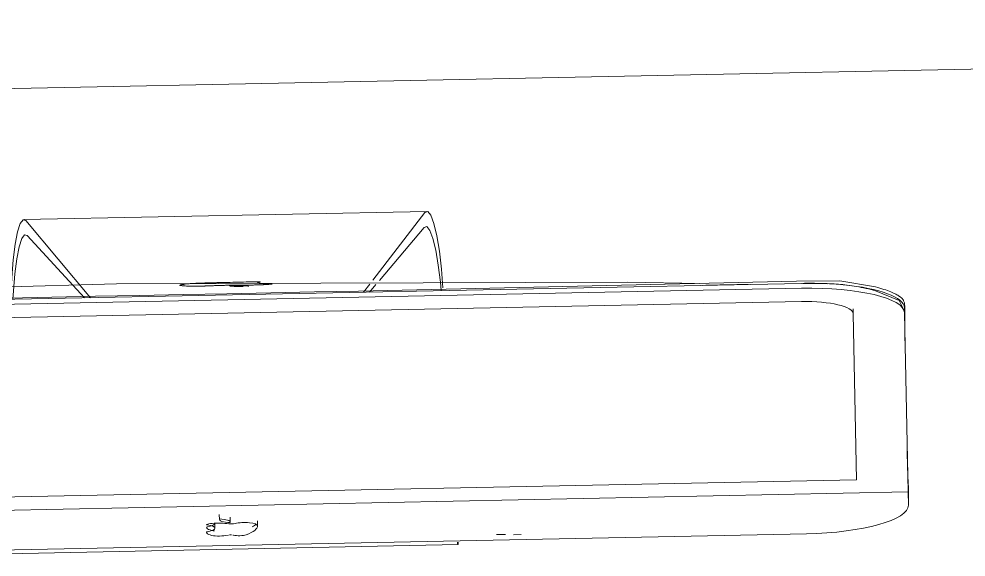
# Model space of a CAD drawing. Header units: metres. Extents: x -71 to 881, y -503 to 661.
# Drawn here: x 202.5291 to 202.8985, y -243.1405 to -242.9307 of the extents above; entities that cross this region are included whole.
import ezdxf

# ---------------------------------------------------------------- set-up
doc = ezdxf.new("R2010")
doc.units = ezdxf.units.M
doc.layers.add('07. Mobiliário', color=51, linetype='Continuous', lineweight=5)

msp = doc.modelspace()

# ---------------------------------------------------------------- linework, layer by layer
at = {"layer": '07. Mobiliário'}
msp.add_line((201.25572, -242.98354), (203.86785, -242.93069), dxfattribs=at)
at = {"layer": '07. Mobiliário', "lineweight": 5}
for p, q in [((202.53108, -243.00891), (202.68824, -243.00573)), ((202.68749, -243.00621), (202.6671, -243.03261)), ((202.53185, -243.00935), (202.55705, -243.03941)), ((202.66972, -243.03271), (202.68717, -243.012)), ((202.55465, -243.03946), (202.5324, -243.01513)), ((202.83424, -243.0338), (202.38633, -243.04286)), ((202.38637, -243.0448), (202.83428, -243.03573)), ((202.66597, -243.03408), (202.66352, -243.03726)), ((202.66592, -243.03721), (202.66838, -243.0343)), ((202.38648, -243.04997), (202.83438, -243.04091)), ((202.83438, -243.04091), (202.38648, -243.04997)), ((202.87444, -243.04334), (202.87448, -243.04528)), ((202.85445, -243.04375), (202.85448, -243.04568)), ((202.85448, -243.04568), (202.85579, -243.11037)), ((202.85579, -243.11037), (202.85448, -243.04568)), ((202.87448, -243.04528), (202.87589, -243.11514)), ((202.85579, -243.11037), (202.36789, -243.12024)), ((202.36789, -243.12024), (202.85579, -243.11037)), ((202.87589, -243.11514), (202.348, -243.12582)), ((202.348, -243.12582), (202.87589, -243.11514)), ((202.87589, -243.11514), (202.876, -243.12032)), ((202.87611, -243.11655), (202.87609, -243.11547)), ((202.6073, -243.1259), (202.60727, -243.12397)), ((202.60556, -243.12737), (202.6056, -243.1293)), ((202.6115, -243.12501), (202.61154, -243.12694)), ((202.62212, -243.12647), (202.62216, -243.1284)), ((202.83622, -243.13148), (202.38831, -243.14054)), ((202.61081, -243.13198), (202.60989, -243.13213)), ((202.60989, -243.13213), (202.61081, -243.13198)), ((202.72208, -243.13185), (202.72499, -243.1318)), ((202.70038, -243.13568), (202.52421, -243.13925))]:
    msp.add_line(p, q, dxfattribs=at)
at = {"layer": '07. Mobiliário', "lineweight": 5, "flags": 128}
for points in [[(202.69451, -243.03561), (202.69392, -243.02822), (202.6931, -243.02129), (202.69209, -243.01525), (202.69095, -243.01048), (202.68975, -243.00727), (202.68857, -243.00581), (202.68749, -243.00621)], [(202.52603, -243.03902), (202.52631, -243.03161), (202.52685, -243.02466), (202.52762, -243.01858), (202.52856, -243.01376), (202.52963, -243.01051), (202.53075, -243.009), (202.53185, -243.00935)], [(202.68717, -243.012), (202.68824, -243.01169), (202.68939, -243.01314), (202.69055, -243.01626), (202.69167, -243.02087), (202.69266, -243.0267), (202.69349, -243.0334), (202.69378, -243.03661)], [(202.5324, -243.01513), (202.53132, -243.01486), (202.53023, -243.01636), (202.52919, -243.01953), (202.52826, -243.02418), (202.5275, -243.03004), (202.52696, -243.03677), (202.52679, -243.03999)], [(202.42593, -243.04129), (202.44645, -243.0402), (202.47329, -243.03803), (202.48829, -243.03693), (202.49921, -243.03625), (202.52067, -243.03524), (202.56715, -243.03405), (202.76652, -243.03328), (202.79462, -243.03384)], [(202.86323, -243.03515), (202.84932, -243.03282), (202.83244, -243.03291), (202.81535, -243.03333), (202.79826, -243.03375), (202.78117, -243.03416), (202.76408, -243.03456), (202.74699, -243.03496), (202.7299, -243.03534), (202.71281, -243.03571), (202.69573, -243.03608), (202.67864, -243.03644), (202.66155, -243.03679), (202.64446, -243.03714), (202.62737, -243.03749), (202.61028, -243.03783), (202.59319, -243.03818), (202.5761, -243.03852), (202.55901, -243.03886), (202.54192, -243.0392), (202.52483, -243.03953)], [(202.86322, -243.03667), (202.87246, -243.04045), (202.87463, -243.04494), (202.87464, -243.04947), (202.87468, -243.05399), (202.87475, -243.05852)], [(202.87462, -243.04485), (202.87462, -243.04464), (202.87462, -243.04455), (202.87459, -243.04299)], [(202.8755, -243.09531), (202.8756, -243.09997), (202.87572, -243.1046), (202.87584, -243.10918), (202.876, -243.11366), (202.87609, -243.11791)], [(202.70017, -243.1347), (202.70019, -243.13496), (202.70022, -243.1352), (202.70026, -243.13541), (202.7003, -243.13556), (202.70034, -243.13566), (202.70038, -243.13568)], [(202.70038, -243.13568), (202.70042, -243.13565), (202.70044, -243.13554), (202.70047, -243.13538), (202.70048, -243.13517), (202.70048, -243.13493), (202.70047, -243.13467)]]:
    msp.add_lwpolyline(points, dxfattribs=at)
at = {"layer": '07. Mobiliário', "lineweight": 5, "extrusion": (0, 0, -1)}
for centre, major_axis, start_param, end_param in [((202.83445, -243.04415), (-0.03999, -0.00081), 1.570796, 1.832596), ((202.83449, -243.04609), (0.03999, 0.00081), 4.712389, 6.283185), ((202.83445, -243.04415), (0.03999, 0.00081), 5.131903, 6.283185), ((202.83449, -243.04609), (0.02, 0.0004), 4.712389, 6.283185), ((202.83449, -243.04609), (0.02, 0.0004), 4.712389, 6.283185), ((202.83601, -243.12113), (-0.03999, -0.00081), 3.141593, 4.712389), ((202.60279, -243.12792), (-0.0005, -0.00001), 5.217424, 6.602911), ((202.60279, -243.12792), (-0.0005, -0.00001), 5.217424, 6.602911), ((202.60519, -243.12825), (-0.00331, -0.00007), 0.55064, 1.344762), ((202.60519, -243.12825), (-0.00331, -0.00007), 0.55064, 1.344762), ((202.59975, -243.12942), (-0.00585, -0.00012), 2.075831, 4.165328), ((202.59975, -243.12942), (-0.00585, -0.00012), 2.075831, 4.165328), ((202.59971, -243.12748), (-0.00585, -0.00012), 3.381767, 4.165328), ((202.59971, -243.12748), (-0.00585, -0.00012), 3.381767, 4.165328), ((202.60652, -243.12968), (-0.0091, -0.00018), 1.344762, 2.094395), ((202.60652, -243.12968), (-0.0091, -0.00018), 1.344762, 2.094395), ((202.61206, -243.12581), (-0.00475, -0.0001), 4.828881, 6.457327), ((202.61206, -243.12581), (-0.00475, -0.0001), 4.828881, 6.457327), ((202.60628, -243.12704), (-0.00527, -0.00011), 1.785801, 3.217222), ((202.60628, -243.12704), (-0.00527, -0.00011), 1.785801, 3.217222), ((202.61207, -243.12706), (-0.0021, -0.00004), 4.022495, 5.235988), ((202.61207, -243.12706), (-0.0021, -0.00004), 4.022495, 5.235988), ((202.61683, -243.12845), (-0.00533, -0.00011), 0.880902, 3.12674), ((202.61683, -243.12845), (-0.00533, -0.00011), 0.880902, 3.12674), ((202.60141, -243.12882), (-0.02075, -0.00042), 3.12674, 3.813784), ((202.60141, -243.12882), (-0.02075, -0.00042), 3.12674, 3.813784), ((202.60137, -243.12689), (-0.02075, -0.00042), 3.355755, 3.584769), ((202.60137, -243.12689), (-0.02075, -0.00042), 3.355755, 3.584769), ((202.60957, -243.12877), (-0.00727, -0.00015), 5.666986, 6.264579), ((202.60957, -243.12877), (-0.00727, -0.00015), 5.666986, 6.264579), ((202.6033, -243.12893), (-0.001, -0.00002), 0.241979, 1.023736), ((202.6033, -243.12893), (-0.001, -0.00002), 0.241979, 1.023736), ((202.60334, -243.13086), (-0.001, -0.00002), 6.264579, 7.306921), ((202.60334, -243.13086), (-0.001, -0.00002), 6.264579, 7.306921), ((202.60961, -243.1307), (-0.00727, -0.00015), 5.666986, 6.264579), ((202.60961, -243.1307), (-0.00727, -0.00015), 5.666986, 6.264579), ((202.60748, -243.1292), (-0.0047, -0.0001), 5.174254, 5.666986), ((202.60748, -243.1292), (-0.0047, -0.0001), 5.174254, 5.666986), ((202.60752, -243.13113), (-0.0047, -0.0001), 4.18879, 5.666986), ((202.60752, -243.13113), (-0.0047, -0.0001), 4.18879, 5.666986), ((202.61166, -243.13234), (-0.00168, -0.00003), 1.308997, 1.832596), ((202.61166, -243.13234), (-0.00168, -0.00003), 1.308997, 1.832596), ((202.61166, -243.13234), (-0.00168, -0.00003), 2.094395, 2.356194), ((202.61166, -243.13234), (-0.00168, -0.00003), 2.094395, 2.356194), ((202.61514, -243.13136), (-0.00328, -0.00007), 3.813784, 5.497787), ((202.61514, -243.13136), (-0.00328, -0.00007), 3.813784, 5.497787)]:
    msp.add_ellipse(centre, major_axis=major_axis, ratio=0.258819, start_param=start_param, end_param=end_param, dxfattribs=at)
at = {"layer": '07. Mobiliário', "lineweight": 5}
for points, knots in [([(202.59764, -243.0338), (202.59701, -243.03384), (202.59586, -243.03392), (202.59445, -243.03405), (202.59352, -243.03416), (202.59301, -243.03425), (202.59276, -243.03429), (202.5926, -243.03433), (202.59244, -243.03437), (202.59222, -243.03442), (202.59198, -243.03448), (202.59186, -243.03455), (202.5919, -243.03459), (202.59195, -243.03461), (202.59202, -243.03463), (202.5921, -243.03465), (202.59223, -243.03467), (202.59251, -243.03471), (202.59305, -243.03476), (202.59392, -243.03482), (202.5948, -243.03485), (202.59564, -243.03486), (202.59661, -243.03488), (202.59771, -243.03488), (202.59887, -243.03488), (202.59974, -243.03487), (202.60046, -243.03486), (202.60095, -243.03485), (202.60123, -243.03485), (202.60143, -243.03484), (202.60163, -243.03484), (202.6019, -243.03483), (202.60237, -243.03482), (202.60303, -243.0348), (202.60382, -243.03477), (202.60462, -243.03473), (202.60542, -243.03469), (202.60623, -243.03466), (202.60693, -243.03463), (202.60742, -243.03462), (202.60771, -243.03461), (202.60792, -243.0346), (202.60814, -243.0346), (202.60843, -243.03459), (202.60895, -243.03458), (202.61001, -243.03457), (202.61125, -243.03455), (202.61251, -243.03454), (202.61344, -243.03453), (202.61421, -243.03452), (202.61475, -243.03452), (202.61505, -243.03451), (202.61527, -243.03451), (202.61549, -243.03451), (202.61579, -243.0345), (202.61632, -243.0345), (202.61707, -243.03449), (202.61797, -243.03448), (202.61885, -243.03447), (202.61973, -243.03446), (202.62059, -243.03445), (202.62128, -243.03443), (202.62176, -243.03442), (202.62202, -243.03441), (202.62222, -243.03441), (202.62242, -243.0344), (202.62268, -243.03439), (202.62313, -243.03438), (202.62376, -243.03435), (202.6245, -243.03432), (202.62545, -243.03428), (202.62659, -243.03421), (202.62745, -243.03415), (202.62787, -243.03412)], [0, 0, 0, 0, 0.055556, 0.111111, 0.166667, 0.194444, 0.208333, 0.222222, 0.236111, 0.25, 0.277778, 0.305556, 0.319444, 0.326389, 0.333333, 0.340278, 0.347222, 0.361111, 0.388889, 0.416667, 0.444444, 0.458333, 0.472222, 0.5, 0.513889, 0.527778, 0.541667, 0.548611, 0.552083, 0.555556, 0.559028, 0.5625, 0.569444, 0.583333, 0.597222, 0.611111, 0.625, 0.638889, 0.652778, 0.659722, 0.663194, 0.666667, 0.670139, 0.673611, 0.680556, 0.694444, 0.722222, 0.736111, 0.75, 0.763889, 0.770833, 0.774306, 0.777778, 0.78125, 0.784722, 0.791667, 0.805556, 0.819444, 0.833333, 0.847222, 0.861111, 0.875, 0.881944, 0.885417, 0.888889, 0.892361, 0.895833, 0.902778, 0.916667, 0.930556, 0.944444, 0.972222, 1, 1, 1, 1]), ([(202.62787, -243.03412), (202.62718, -243.0341), (202.62623, -243.03406), (202.62514, -243.03399), (202.62441, -243.03394), (202.62377, -243.03389), (202.6233, -243.03384), (202.62297, -243.0338), (202.62275, -243.03377), (202.62258, -243.03375), (202.62247, -243.03373), (202.62241, -243.03372), (202.62236, -243.03371), (202.62232, -243.0337), (202.62228, -243.03369), (202.62222, -243.03367), (202.62217, -243.03363), (202.62229, -243.03356), (202.62258, -243.03347), (202.62304, -243.03335), (202.62335, -243.03326), (202.62309, -243.03322), (202.62274, -243.0332), (202.62242, -243.0332), (202.62209, -243.0332), (202.62173, -243.0332), (202.62099, -243.03321), (202.61916, -243.03323), (202.6158, -243.03331), (202.61217, -243.03339), (202.60987, -243.03345), (202.60883, -243.03347), (202.60828, -243.03349), (202.60788, -243.0335), (202.6075, -243.0335), (202.60699, -243.03352), (202.60612, -243.03354), (202.60444, -243.03358), (202.6022, -243.03364), (202.59976, -243.03372), (202.59832, -243.03378), (202.59764, -243.0338)], [0, 0, 0, 0, 0.0625, 0.09375, 0.125, 0.15625, 0.1875, 0.203125, 0.21875, 0.234375, 0.242188, 0.246094, 0.25, 0.253906, 0.257812, 0.265625, 0.28125, 0.3125, 0.34375, 0.375, 0.4375, 0.46875, 0.484375, 0.5, 0.507812, 0.515625, 0.53125, 0.5625, 0.625, 0.6875, 0.71875, 0.734375, 0.742188, 0.75, 0.757812, 0.765625, 0.78125, 0.8125, 0.875, 0.9375, 1, 1, 1, 1]), ([(202.61122, -243.03469), (202.61117, -243.03473), (202.61123, -243.0348), (202.61177, -243.03488), (202.61245, -243.03494), (202.61328, -243.03498), (202.61433, -243.03501), (202.61557, -243.03504), (202.61624, -243.03504), (202.61657, -243.03504)], [0, 0, 0, 0, 0.1666667, 0.3333333, 0.4166667, 0.5, 0.6666667, 0.75, 0.8333333, 0.8333333, 0.8333333, 0.8333333]), ([(202.81358, -243.03423), (202.81283, -243.03425), (202.8113, -243.03427), (202.80832, -243.03433), (202.80466, -243.0344), (202.80034, -243.03449), (202.79739, -243.03455), (202.79591, -243.03458)], [0.10344828, 0.10344828, 0.10344828, 0.10344828, 0.10775862, 0.11206897, 0.12068966, 0.12931034, 0.13793103, 0.13793103, 0.13793103, 0.13793103]), ([(202.86322, -243.03667), (202.86077, -243.03598), (202.85696, -243.03518), (202.85209, -243.03448), (202.84874, -243.03414), (202.84538, -243.03393), (202.8414, -243.03385), (202.83769, -243.03387), (202.8354, -243.03389), (202.83484, -243.0339)], [0, 0, 0, 0, 0.01724138, 0.02586207, 0.03448276, 0.04310345, 0.05172414, 0.06034483, 0.06309155, 0.06309155, 0.06309155, 0.06309155]), ([(202.87459, -243.04299), (202.87459, -243.04299), (202.87458, -243.04272), (202.87456, -243.04217), (202.87447, -243.04144), (202.87429, -243.04081), (202.87406, -243.04032), (202.87377, -243.03991), (202.87335, -243.03945), (202.87258, -243.03884), (202.8712, -243.03803), (202.86923, -243.03713), (202.86659, -243.03614), (202.86441, -243.03547), (202.86323, -243.03515)], [0.8379263, 0.8379263, 0.8379263, 0.8379263, 0.8382353, 0.8529412, 0.8676471, 0.8823529, 0.8970588, 0.9117647, 0.9264706, 0.9411765, 0.9558824, 0.9705882, 0.9852941, 1, 1, 1, 1])]:
    msp.add_open_spline(points, degree=3, knots=knots, dxfattribs=at)
for points in [[(202.61867, -243.03504), (202.61883, -243.03489), (202.61775, -243.03469), (202.61387, -243.03466), (202.61122, -243.03469)], [(202.71535, -243.13177), (202.71652, -243.13175), (202.71769, -243.13172), (202.71885, -243.1317)]]:
    msp.add_open_spline(points, degree=3, dxfattribs=at)

doc.saveas('drawing.dxf')
